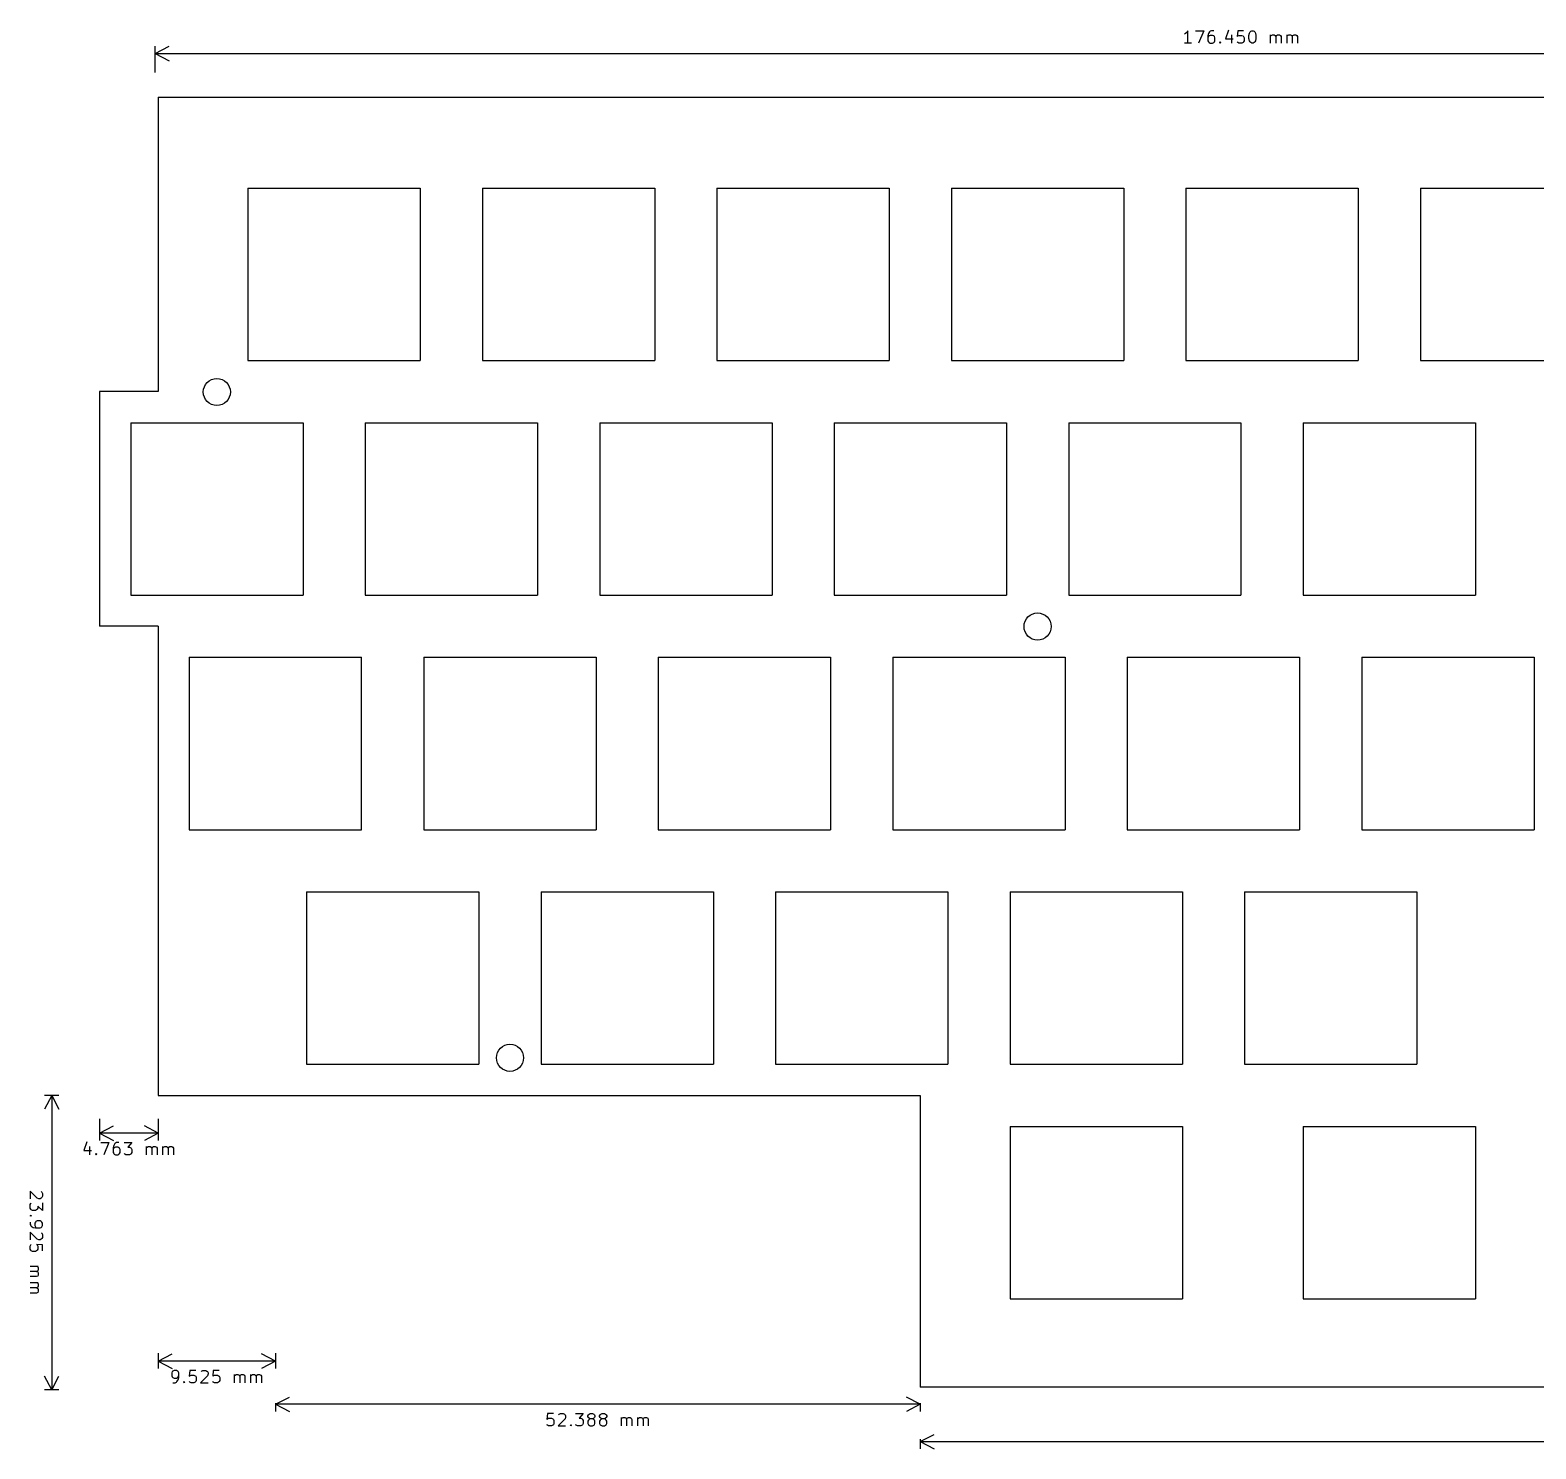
# Model space of a CAD drawing. Extents: x 41 to 232, y -125 to -9.
# Drawn here: x 40.9 to 163.2, y -124 to -8.8 of the extents above; entities that cross this region are included whole.
import ezdxf

# ---------------------------------------------------------------- set-up
doc = ezdxf.new("R2010")
doc.units = 0
doc.layers.add('BLACK', color=7, linetype='CONTINUOUS')

msp = doc.modelspace()

# ---------------------------------------------------------------- linework, layer by layer
at = {"layer": 'BLACK', "linetype": 'CONTINUOUS'}
for p, q in [((134.789, -9.07548), (134.693, -9.12309)), ((134.884, -8.98024), (134.789, -9.07548)), ((134.979, -8.83738), (134.884, -8.98024)), ((134.979, -9.83738), (134.979, -8.83738)), ((135.598, -8.83738), (136.265, -8.83738)), ((136.265, -8.83738), (135.836, -9.83738)), ((136.646, -9.07548), (136.598, -9.26595)), ((136.598, -9.26595), (136.598, -9.6469)), ((136.646, -9.31357), (136.598, -9.40881)), ((136.598, -9.6469), (136.646, -9.74214)), ((136.741, -8.93262), (136.646, -9.07548)), ((136.693, -9.26595), (136.646, -9.31357)), ((136.646, -9.74214), (136.693, -9.78976)), ((136.789, -9.21833), (136.693, -9.26595)), ((136.789, -8.885), (136.741, -8.93262)), ((136.884, -8.83738), (136.789, -8.885)), ((136.979, -9.21833), (136.789, -9.21833)), ((137.074, -8.83738), (136.884, -8.83738)), ((137.074, -9.26595), (136.979, -9.21833)), ((137.122, -9.31357), (137.074, -9.26595)), ((137.074, -9.78976), (137.122, -9.74214)), ((137.17, -9.40881), (137.122, -9.31357)), ((137.122, -9.74214), (137.17, -9.6469)), ((137.17, -9.6469), (137.17, -9.40881)), ((137.551, -9.78976), (137.598, -9.74214)), ((137.598, -9.74214), (137.646, -9.78976)), ((137.598, -9.74214), (137.598, -9.83738)), ((138.265, -8.78976), (138.027, -9.50405)), ((138.027, -9.50405), (138.646, -9.50405)), ((138.503, -9.17071), (138.503, -9.83738)), ((139.027, -8.83738), (138.979, -9.31357)), ((138.979, -9.31357), (139.027, -9.26595)), ((139.027, -9.78976), (138.979, -9.74214)), ((139.503, -8.83738), (139.027, -8.83738)), ((139.027, -9.26595), (139.122, -9.21833)), ((139.122, -9.21833), (139.36, -9.21833)), ((139.36, -9.21833), (139.455, -9.26595)), ((139.455, -9.26595), (139.503, -9.31357)), ((139.503, -9.74214), (139.455, -9.78976)), ((139.503, -9.31357), (139.551, -9.40881)), ((139.551, -9.6469), (139.503, -9.74214)), ((139.551, -9.40881), (139.551, -9.6469)), ((139.932, -9.21833), (139.979, -9.02786)), ((139.932, -9.45643), (139.932, -9.21833)), ((139.979, -9.6469), (139.932, -9.45643)), ((139.979, -9.02786), (140.027, -8.93262)), ((140.027, -9.74214), (139.979, -9.6469)), ((140.027, -8.93262), (140.074, -8.885)), ((140.074, -9.78976), (140.027, -9.74214)), ((140.074, -8.885), (140.17, -8.83738)), ((140.17, -8.83738), (140.265, -8.83738)), ((140.265, -8.83738), (140.36, -8.885)), ((140.36, -8.885), (140.408, -8.93262)), ((140.408, -9.74214), (140.36, -9.78976)), ((140.408, -8.93262), (140.455, -9.02786)), ((140.455, -9.6469), (140.408, -9.74214)), ((140.455, -9.02786), (140.503, -9.21833)), ((140.503, -9.45643), (140.455, -9.6469)), ((140.503, -9.21833), (140.503, -9.45643)), ((141.693, -9.83738), (141.693, -9.17071)), ((141.693, -9.26595), (141.741, -9.21833)), ((141.741, -9.21833), (141.836, -9.17071)), ((141.836, -9.17071), (141.979, -9.17071)), ((141.979, -9.17071), (142.074, -9.21833)), ((142.074, -9.21833), (142.122, -9.31357)), ((142.122, -9.31357), (142.17, -9.21833)), ((142.122, -9.31357), (142.122, -9.83738)), ((142.17, -9.21833), (142.265, -9.17071)), ((142.265, -9.17071), (142.408, -9.17071)), ((142.408, -9.17071), (142.503, -9.21833)), ((142.503, -9.21833), (142.551, -9.31357)), ((142.551, -9.31357), (142.551, -9.83738)), ((143.027, -9.83738), (143.027, -9.17071)), ((143.027, -9.26595), (143.074, -9.21833)), ((143.074, -9.21833), (143.17, -9.17071)), ((143.17, -9.17071), (143.312, -9.17071)), ((143.312, -9.17071), (143.408, -9.21833)), ((143.408, -9.21833), (143.455, -9.31357)), ((143.455, -9.31357), (143.503, -9.21833)), ((143.455, -9.31357), (143.455, -9.83738)), ((143.503, -9.21833), (143.598, -9.17071)), ((143.598, -9.17071), (143.741, -9.17071)), ((143.741, -9.17071), (143.836, -9.21833)), ((143.836, -9.21833), (143.884, -9.31357)), ((143.884, -9.31357), (143.884, -9.83738)), ((51.0875, -12.225), (51.0875, -10.0986)), ((51.0875, -10.685), (52.214, -10.0986)), ((51.0875, -10.685), (227.537, -10.685)), ((51.0875, -10.685), (52.214, -11.2714)), ((135.265, -9.83738), (134.693, -9.83738)), ((136.693, -9.78976), (136.789, -9.83738)), ((136.789, -9.83738), (136.979, -9.83738)), ((136.979, -9.83738), (137.074, -9.78976)), ((137.598, -9.83738), (137.551, -9.78976)), ((137.646, -9.78976), (137.598, -9.83738)), ((139.122, -9.83738), (139.027, -9.78976)), ((139.36, -9.83738), (139.122, -9.83738)), ((139.455, -9.78976), (139.36, -9.83738)), ((140.17, -9.83738), (140.074, -9.78976)), ((140.265, -9.83738), (140.17, -9.83738)), ((140.36, -9.78976), (140.265, -9.83738)), ((51.325, -14.225), (51.325, -38.15)), ((51.325, -14.225), (227.042, -14.225)), ((58.6125, -21.625), (72.6125, -21.625)), ((58.6125, -21.625), (58.6125, -35.625)), ((72.6125, -21.625), (72.6125, -35.625)), ((77.6625, -21.625), (91.6625, -21.625)), ((77.6625, -21.625), (77.6625, -35.625)), ((91.6625, -21.625), (91.6625, -35.625)), ((96.712, -21.625), (110.712, -21.625)), ((96.712, -21.625), (96.712, -35.625)), ((110.712, -21.625), (110.712, -35.625)), ((115.762, -21.625), (129.762, -21.625)), ((115.762, -21.625), (115.762, -35.625)), ((129.762, -21.625), (129.762, -35.625)), ((134.812, -21.625), (148.812, -21.625)), ((134.812, -21.625), (134.812, -35.625)), ((148.812, -21.625), (148.812, -35.625)), ((153.862, -21.625), (153.862, -35.625)), ((153.862, -21.625), (167.862, -21.625)), ((58.6125, -35.625), (72.6125, -35.625)), ((77.6625, -35.625), (91.6625, -35.625)), ((96.712, -35.625), (110.712, -35.625)), ((115.762, -35.625), (129.762, -35.625)), ((134.812, -35.625), (148.812, -35.625)), ((153.862, -35.625), (167.862, -35.625)), ((46.5625, -38.15), (46.5625, -57.2)), ((51.325, -38.15), (46.5625, -38.15)), ((49.0875, -40.675), (63.0875, -40.675)), ((49.0875, -40.675), (49.0875, -54.675)), ((63.0875, -40.675), (63.0875, -54.675)), ((68.1375, -40.675), (82.1375, -40.675)), ((68.1375, -40.675), (68.1375, -54.675)), ((82.1375, -40.675), (82.1375, -54.675)), ((87.1875, -40.675), (87.1875, -54.675)), ((87.1875, -40.675), (101.188, -40.675)), ((101.188, -40.675), (101.188, -54.675)), ((106.238, -40.675), (106.238, -54.675)), ((106.238, -40.675), (120.238, -40.675)), ((120.238, -40.675), (120.238, -54.675)), ((125.288, -40.675), (125.288, -54.675)), ((125.288, -40.675), (139.288, -40.675)), ((139.288, -40.675), (139.288, -54.675)), ((144.338, -40.675), (144.338, -54.675)), ((144.338, -40.675), (158.338, -40.675)), ((158.338, -40.675), (158.338, -54.675)), ((49.0875, -54.675), (63.0875, -54.675)), ((68.1375, -54.675), (82.1375, -54.675)), ((87.1875, -54.675), (101.188, -54.675)), ((106.238, -54.675), (120.238, -54.675)), ((125.288, -54.675), (139.288, -54.675)), ((144.338, -54.675), (158.338, -54.675)), ((51.325, -57.2), (46.5625, -57.2)), ((51.325, -57.2), (51.325, -95.3)), ((53.85, -59.725), (67.85, -59.725)), ((53.85, -59.725), (53.85, -73.725)), ((67.85, -73.725), (67.85, -59.725)), ((72.9, -59.725), (72.9, -73.725)), ((72.9, -59.725), (86.9, -59.725)), ((86.9, -59.725), (86.9, -73.725)), ((91.95, -59.725), (91.95, -73.725)), ((91.95, -59.725), (105.95, -59.725)), ((105.95, -59.725), (105.95, -73.725)), ((111, -59.725), (111, -73.725)), ((111, -59.725), (125, -59.725)), ((125, -59.725), (125, -73.725)), ((130.05, -59.725), (130.05, -73.725)), ((130.05, -59.725), (144.05, -59.725)), ((144.05, -59.725), (144.05, -73.725)), ((149.1, -59.725), (149.1, -73.725)), ((149.1, -59.725), (163.1, -59.725)), ((163.1, -59.725), (163.1, -73.725)), ((53.85, -73.725), (67.85, -73.725)), ((72.9, -73.725), (86.9, -73.725)), ((91.95, -73.725), (105.95, -73.725)), ((111, -73.725), (125, -73.725)), ((130.05, -73.725), (144.05, -73.725)), ((149.1, -73.725), (163.1, -73.725)), ((63.375, -78.775), (77.375, -78.775)), ((63.375, -78.775), (63.375, -92.775)), ((77.375, -78.775), (77.375, -92.775)), ((82.425, -78.775), (96.425, -78.775)), ((82.425, -78.775), (82.425, -92.775)), ((96.425, -78.775), (96.425, -92.775)), ((101.475, -78.775), (115.475, -78.775)), ((101.475, -78.775), (101.475, -92.775)), ((115.475, -78.775), (115.475, -92.775)), ((120.525, -78.775), (134.525, -78.775)), ((120.525, -78.775), (120.525, -92.775)), ((134.525, -78.775), (134.525, -92.775)), ((139.575, -78.775), (153.575, -78.775)), ((139.575, -78.775), (139.575, -92.775)), ((153.575, -78.775), (153.575, -92.775)), ((63.375, -92.775), (77.375, -92.775)), ((82.425, -92.775), (96.425, -92.775)), ((101.475, -92.775), (115.475, -92.775)), ((120.525, -92.775), (134.525, -92.775)), ((139.575, -92.775), (153.575, -92.775)), ((43.2375, -95.3), (42.0836, -95.3)), ((42.67, -95.3), (42.0836, -96.4265)), ((42.67, -95.3), (42.67, -119.225)), ((42.67, -95.3), (43.2564, -96.4265)), ((51.325, -95.3), (113.237, -95.3)), ((113.237, -95.3), (113.237, -119)), ((46.5625, -97.2), (46.5625, -98.9564)), ((46.5625, -98.37), (47.689, -97.7836)), ((51.325, -98.37), (50.1985, -97.7836)), ((51.325, -97.2), (51.325, -98.9564)), ((120.525, -97.825), (134.525, -97.825)), ((120.525, -97.825), (120.525, -111.825)), ((134.525, -97.825), (134.525, -111.825)), ((144.338, -97.825), (158.338, -97.825)), ((144.338, -97.825), (144.338, -111.825)), ((158.338, -97.825), (158.338, -111.825)), ((45.5152, -99.0748), (45.2771, -99.789)), ((51.325, -98.37), (46.5625, -98.37)), ((46.5625, -98.37), (47.689, -98.9564)), ((51.325, -98.37), (50.1985, -98.9564)), ((45.2771, -99.789), (45.8961, -99.789)), ((45.7533, -99.4557), (45.7533, -100.122)), ((46.2295, -100.075), (46.2771, -100.027)), ((46.2771, -100.122), (46.2295, -100.075)), ((46.2771, -100.027), (46.3247, -100.075)), ((46.2771, -100.027), (46.2771, -100.122)), ((46.3247, -100.075), (46.2771, -100.122)), ((46.658, -99.1224), (47.3247, -99.1224)), ((47.3247, -99.1224), (46.8961, -100.122)), ((47.7057, -99.3605), (47.658, -99.551)), ((47.658, -99.551), (47.658, -99.9319)), ((47.7057, -99.5986), (47.658, -99.6938)), ((47.658, -99.9319), (47.7057, -100.027)), ((47.8009, -99.2176), (47.7057, -99.3605)), ((47.7533, -99.551), (47.7057, -99.5986)), ((47.7057, -100.027), (47.7533, -100.075)), ((47.8485, -99.5033), (47.7533, -99.551)), ((47.7533, -100.075), (47.8485, -100.122)), ((47.8485, -99.17), (47.8009, -99.2176)), ((47.9437, -99.1224), (47.8485, -99.17)), ((48.039, -99.5033), (47.8485, -99.5033)), ((47.8485, -100.122), (48.039, -100.122)), ((48.1342, -99.1224), (47.9437, -99.1224)), ((48.1342, -99.551), (48.039, -99.5033)), ((48.039, -100.122), (48.1342, -100.075)), ((48.1818, -99.5986), (48.1342, -99.551)), ((48.1342, -100.075), (48.1818, -100.027)), ((48.2295, -99.6938), (48.1818, -99.5986)), ((48.1818, -100.027), (48.2295, -99.9319)), ((48.2295, -99.9319), (48.2295, -99.6938)), ((48.5628, -99.1224), (49.1818, -99.1224)), ((48.6104, -100.075), (48.5628, -100.027)), ((48.7057, -100.122), (48.6104, -100.075)), ((48.9914, -100.122), (48.7057, -100.122)), ((49.1818, -99.1224), (48.8485, -99.5033)), ((48.8485, -99.5033), (48.9914, -99.5033)), ((48.9914, -99.5033), (49.0866, -99.551)), ((49.0866, -100.075), (48.9914, -100.122)), ((49.0866, -99.551), (49.1342, -99.5986)), ((49.1342, -100.027), (49.0866, -100.075)), ((49.1342, -99.5986), (49.1818, -99.6938)), ((49.1818, -99.9319), (49.1342, -100.027)), ((49.1818, -99.6938), (49.1818, -99.9319)), ((50.3723, -100.122), (50.3723, -99.4557)), ((50.3723, -99.551), (50.4199, -99.5033)), ((50.4199, -99.5033), (50.5152, -99.4557)), ((50.5152, -99.4557), (50.658, -99.4557)), ((50.658, -99.4557), (50.7533, -99.5033)), ((50.7533, -99.5033), (50.8009, -99.5986)), ((50.8009, -99.5986), (50.8485, -99.5033)), ((50.8009, -99.5986), (50.8009, -100.122)), ((50.8485, -99.5033), (50.9437, -99.4557)), ((50.9437, -99.4557), (51.0866, -99.4557)), ((51.0866, -99.4557), (51.1818, -99.5033)), ((51.1818, -99.5033), (51.2295, -99.5986)), ((51.2295, -99.5986), (51.2295, -100.122)), ((51.7057, -100.122), (51.7057, -99.4557)), ((51.7057, -99.551), (51.7533, -99.5033)), ((51.7533, -99.5033), (51.8485, -99.4557)), ((51.8485, -99.4557), (51.9914, -99.4557)), ((51.9914, -99.4557), (52.0866, -99.5033)), ((52.0866, -99.5033), (52.1342, -99.5986)), ((52.1342, -99.5986), (52.1818, -99.5033)), ((52.1342, -99.5986), (52.1342, -100.122)), ((52.1818, -99.5033), (52.2771, -99.4557)), ((52.2771, -99.4557), (52.4199, -99.4557)), ((52.4199, -99.4557), (52.5152, -99.5033)), ((52.5152, -99.5033), (52.5628, -99.5986)), ((52.5628, -99.5986), (52.5628, -100.122)), ((41.489, -103.643), (40.9176, -103.072)), ((40.9176, -103.072), (40.9176, -103.691)), ((41.6319, -103.691), (41.489, -103.643)), ((41.7271, -103.691), (41.6319, -103.691)), ((41.8224, -103.643), (41.7271, -103.691)), ((41.8224, -103.12), (41.87, -103.167)), ((41.87, -103.596), (41.8224, -103.643)), ((41.87, -103.167), (41.9176, -103.262)), ((41.9176, -103.501), (41.87, -103.596)), ((41.9176, -103.262), (41.9176, -103.501)), ((40.9176, -104.167), (40.9652, -104.072)), ((40.9176, -104.453), (40.9176, -104.167)), ((40.9652, -104.548), (40.9176, -104.453)), ((40.9176, -105.072), (40.9652, -105.024)), ((40.9652, -105.12), (40.9176, -105.072)), ((41.0129, -105.072), (40.9176, -105.072)), ((40.9652, -104.072), (41.0129, -104.024)), ((41.0129, -104.596), (40.9652, -104.548)), ((40.9652, -105.024), (41.0129, -105.072)), ((41.0129, -105.072), (40.9652, -105.12)), ((41.1081, -104.643), (41.0129, -104.596)), ((41.3462, -104.643), (41.1081, -104.643)), ((41.4414, -104.596), (41.3462, -104.643)), ((41.489, -104.548), (41.4414, -104.596)), ((41.5367, -104.453), (41.489, -104.548)), ((41.9176, -104.643), (41.5367, -104.31)), ((41.5367, -104.31), (41.5367, -104.453)), ((41.9176, -104.024), (41.9176, -104.643)), ((40.9176, -105.596), (40.9176, -105.786)), ((40.9176, -105.786), (40.9652, -105.882)), ((41.489, -106.977), (40.9176, -106.405)), ((40.9176, -106.405), (40.9176, -107.024)), ((40.9652, -105.882), (41.0129, -105.929)), ((41.0129, -105.929), (41.1557, -106.024)), ((41.1557, -106.024), (41.3462, -106.072)), ((41.3462, -105.596), (41.2986, -105.691)), ((41.2986, -105.691), (41.2986, -105.882)), ((41.2986, -105.882), (41.3462, -105.977)), ((41.3938, -105.548), (41.3462, -105.596)), ((41.3462, -105.977), (41.3938, -106.024)), ((41.3462, -106.072), (41.7271, -106.072)), ((41.489, -105.501), (41.3938, -105.548)), ((41.3938, -106.024), (41.489, -106.072)), ((41.7271, -105.501), (41.489, -105.501)), ((41.8224, -105.548), (41.7271, -105.501)), ((41.7271, -106.072), (41.8224, -106.024)), ((41.87, -105.596), (41.8224, -105.548)), ((41.8224, -106.024), (41.87, -105.977)), ((41.9176, -105.691), (41.87, -105.596)), ((41.87, -105.977), (41.9176, -105.882)), ((41.9176, -105.882), (41.9176, -105.691)), ((40.9176, -107.548), (40.9652, -107.453)), ((40.9176, -107.786), (40.9176, -107.548)), ((40.9652, -107.453), (41.0129, -107.405)), ((41.9176, -107.453), (41.4414, -107.405)), ((41.4414, -107.405), (41.489, -107.453)), ((41.6319, -107.024), (41.489, -106.977)), ((41.489, -107.453), (41.5367, -107.548)), ((41.5367, -107.548), (41.5367, -107.786)), ((41.7271, -107.024), (41.6319, -107.024)), ((41.8224, -106.977), (41.7271, -107.024)), ((41.8224, -106.453), (41.87, -106.501)), ((41.87, -106.929), (41.8224, -106.977)), ((41.87, -106.501), (41.9176, -106.596)), ((41.9176, -106.834), (41.87, -106.929)), ((41.9176, -106.596), (41.9176, -106.834)), ((41.9176, -107.929), (41.9176, -107.453)), ((40.9652, -107.882), (40.9176, -107.786)), ((41.0129, -107.929), (40.9652, -107.882)), ((41.1081, -107.977), (41.0129, -107.929)), ((41.3462, -107.977), (41.1081, -107.977)), ((41.4414, -107.929), (41.3462, -107.977)), ((41.489, -107.882), (41.4414, -107.929)), ((41.5367, -107.786), (41.489, -107.882)), ((40.9176, -109.167), (41.5843, -109.167)), ((41.4414, -109.596), (40.9176, -109.596)), ((41.4414, -110.024), (40.9176, -110.024)), ((41.5367, -109.548), (41.4414, -109.596)), ((41.4414, -109.596), (41.5367, -109.643)), ((41.5367, -109.977), (41.4414, -110.024)), ((41.489, -109.167), (41.5367, -109.215)), ((41.5367, -109.215), (41.5843, -109.31)), ((41.5843, -109.453), (41.5367, -109.548)), ((41.5367, -109.643), (41.5843, -109.739)), ((41.5843, -109.882), (41.5367, -109.977)), ((41.5843, -109.31), (41.5843, -109.453)), ((41.5843, -109.739), (41.5843, -109.882)), ((40.9176, -110.501), (41.5843, -110.501)), ((41.4414, -110.929), (40.9176, -110.929)), ((41.5367, -110.882), (41.4414, -110.929)), ((41.4414, -110.929), (41.5367, -110.977)), ((41.5367, -111.31), (41.4414, -111.358)), ((41.489, -110.501), (41.5367, -110.548)), ((41.5367, -110.548), (41.5843, -110.643)), ((41.5843, -110.786), (41.5367, -110.882)), ((41.5367, -110.977), (41.5843, -111.072)), ((41.5843, -111.215), (41.5367, -111.31)), ((41.5843, -110.643), (41.5843, -110.786)), ((41.5843, -111.072), (41.5843, -111.215)), ((41.4414, -111.358), (40.9176, -111.358)), ((120.525, -111.825), (134.525, -111.825)), ((144.338, -111.825), (158.338, -111.825)), ((51.325, -116.25), (51.325, -117.476)), ((51.325, -116.89), (52.4515, -116.304)), ((60.85, -116.89), (51.325, -116.89)), ((51.325, -116.89), (52.4515, -117.476)), ((60.85, -116.89), (59.7235, -116.304)), ((60.85, -116.89), (59.7235, -117.476)), ((60.85, -116.25), (60.85, -117.476)), ((42.67, -119.225), (42.0836, -118.098)), ((42.67, -119.225), (43.2564, -118.098)), ((52.4685, -117.738), (52.4208, -117.833)), ((52.4208, -117.833), (52.4208, -118.071)), ((52.4208, -118.071), (52.4685, -118.166)), ((52.5161, -117.69), (52.4685, -117.738)), ((52.4685, -118.166), (52.5161, -118.214)), ((52.6113, -117.642), (52.5161, -117.69)), ((52.5161, -118.214), (52.6113, -118.261)), ((52.5161, -118.642), (52.7065, -118.642)), ((52.8018, -117.642), (52.6113, -117.642)), ((52.6113, -118.261), (52.8018, -118.261)), ((52.7065, -118.642), (52.8018, -118.595)), ((52.897, -117.69), (52.8018, -117.642)), ((52.8018, -118.261), (52.897, -118.214)), ((52.8018, -118.595), (52.8494, -118.547)), ((52.8494, -118.547), (52.9446, -118.404)), ((52.9446, -117.738), (52.897, -117.69)), ((52.897, -118.214), (52.9446, -118.166)), ((52.9923, -117.833), (52.9446, -117.738)), ((52.9446, -118.166), (52.9923, -118.071)), ((52.9446, -118.404), (52.9923, -118.214)), ((52.9923, -118.214), (52.9923, -117.833)), ((53.3732, -118.595), (53.4208, -118.547)), ((53.4208, -118.642), (53.3732, -118.595)), ((53.4208, -118.547), (53.4685, -118.595)), ((53.4208, -118.547), (53.4208, -118.642)), ((53.4685, -118.595), (53.4208, -118.642)), ((53.897, -117.642), (53.8494, -118.119)), ((53.8494, -118.119), (53.897, -118.071)), ((53.897, -118.595), (53.8494, -118.547)), ((54.3732, -117.642), (53.897, -117.642)), ((53.897, -118.071), (53.9923, -118.023)), ((53.9923, -118.642), (53.897, -118.595)), ((53.9923, -118.023), (54.2304, -118.023)), ((54.2304, -118.642), (53.9923, -118.642)), ((54.2304, -118.023), (54.3256, -118.071)), ((54.3256, -118.595), (54.2304, -118.642)), ((54.3256, -118.071), (54.3732, -118.119)), ((54.3732, -118.547), (54.3256, -118.595)), ((54.3732, -118.119), (54.4208, -118.214)), ((54.4208, -118.452), (54.3732, -118.547)), ((54.4208, -118.214), (54.4208, -118.452)), ((55.3256, -118.071), (54.7542, -118.642)), ((54.7542, -118.642), (55.3732, -118.642)), ((54.8018, -117.738), (54.8494, -117.69)), ((54.8494, -117.69), (54.9446, -117.642)), ((54.9446, -117.642), (55.1827, -117.642)), ((55.1827, -117.642), (55.278, -117.69)), ((55.278, -117.69), (55.3256, -117.738)), ((55.3256, -117.738), (55.3732, -117.833)), ((55.3732, -117.928), (55.3256, -118.071)), ((55.3732, -117.833), (55.3732, -117.928)), ((55.8018, -117.642), (55.7542, -118.119)), ((55.7542, -118.119), (55.8018, -118.071)), ((55.8018, -118.595), (55.7542, -118.547)), ((56.278, -117.642), (55.8018, -117.642)), ((55.8018, -118.071), (55.897, -118.023)), ((55.897, -118.642), (55.8018, -118.595)), ((55.897, -118.023), (56.1351, -118.023)), ((56.1351, -118.642), (55.897, -118.642)), ((56.1351, -118.023), (56.2304, -118.071)), ((56.2304, -118.595), (56.1351, -118.642)), ((56.2304, -118.071), (56.278, -118.119)), ((56.278, -118.547), (56.2304, -118.595)), ((56.278, -118.119), (56.3256, -118.214)), ((56.3256, -118.452), (56.278, -118.547)), ((56.3256, -118.214), (56.3256, -118.452)), ((57.5161, -118.642), (57.5161, -117.976)), ((57.5161, -118.071), (57.5637, -118.023)), ((57.5637, -118.023), (57.6589, -117.976)), ((57.6589, -117.976), (57.8018, -117.976)), ((57.8018, -117.976), (57.897, -118.023)), ((57.897, -118.023), (57.9446, -118.119)), ((57.9446, -118.119), (57.9923, -118.023)), ((57.9446, -118.119), (57.9446, -118.642)), ((57.9923, -118.023), (58.0875, -117.976)), ((58.0875, -117.976), (58.2304, -117.976)), ((58.2304, -117.976), (58.3256, -118.023)), ((58.3256, -118.023), (58.3732, -118.119)), ((58.3732, -118.119), (58.3732, -118.642)), ((58.8494, -118.642), (58.8494, -117.976)), ((58.8494, -118.071), (58.897, -118.023)), ((58.897, -118.023), (58.9923, -117.976)), ((58.9923, -117.976), (59.1351, -117.976)), ((59.1351, -117.976), (59.2304, -118.023)), ((59.2304, -118.023), (59.278, -118.119)), ((59.278, -118.119), (59.3256, -118.023)), ((59.278, -118.119), (59.278, -118.642)), ((59.3256, -118.023), (59.4208, -117.976)), ((59.4208, -117.976), (59.5637, -117.976)), ((59.5637, -117.976), (59.6589, -118.023)), ((59.6589, -118.023), (59.7065, -118.119)), ((59.7065, -118.119), (59.7065, -118.642)), ((43.2375, -119.225), (42.0836, -119.225)), ((60.85, -120.39), (61.9765, -119.804)), ((113.237, -120.39), (112.111, -119.804)), ((227.537, -119), (113.237, -119)), ((60.85, -120.3), (60.85, -120.976)), ((113.237, -120.39), (60.85, -120.39)), ((60.85, -120.39), (61.9765, -120.976)), ((113.237, -120.39), (112.111, -120.976)), ((113.237, -120.3), (113.237, -120.976)), ((82.9485, -121.142), (82.9009, -121.619)), ((82.9009, -121.619), (82.9485, -121.571)), ((82.9485, -122.095), (82.9009, -122.047)), ((83.4247, -121.142), (82.9485, -121.142)), ((82.9485, -121.571), (83.0438, -121.523)), ((83.0438, -122.142), (82.9485, -122.095)), ((83.0438, -121.523), (83.2818, -121.523)), ((83.2818, -122.142), (83.0438, -122.142)), ((83.2818, -121.523), (83.3771, -121.571)), ((83.3771, -122.095), (83.2818, -122.142)), ((83.3771, -121.571), (83.4247, -121.619)), ((83.4247, -122.047), (83.3771, -122.095)), ((83.4247, -121.619), (83.4723, -121.714)), ((83.4723, -121.952), (83.4247, -122.047)), ((83.4723, -121.714), (83.4723, -121.952)), ((84.3771, -121.571), (83.8057, -122.142)), ((83.8057, -122.142), (84.4247, -122.142)), ((83.8533, -121.238), (83.9009, -121.19)), ((83.9009, -121.19), (83.9961, -121.142)), ((83.9961, -121.142), (84.2342, -121.142)), ((84.2342, -121.142), (84.3295, -121.19)), ((84.3295, -121.19), (84.3771, -121.238)), ((84.3771, -121.238), (84.4247, -121.333)), ((84.4247, -121.428), (84.3771, -121.571)), ((84.4247, -121.333), (84.4247, -121.428)), ((84.8057, -122.095), (84.8533, -122.047)), ((84.8533, -122.142), (84.8057, -122.095)), ((84.8533, -122.047), (84.9009, -122.095)), ((84.8533, -122.047), (84.8533, -122.142)), ((84.9009, -122.095), (84.8533, -122.142)), ((85.2342, -121.142), (85.8533, -121.142)), ((85.2818, -122.095), (85.2342, -122.047)), ((85.3771, -122.142), (85.2818, -122.095)), ((85.6628, -122.142), (85.3771, -122.142)), ((85.8533, -121.142), (85.5199, -121.523)), ((85.5199, -121.523), (85.6628, -121.523)), ((85.6628, -121.523), (85.758, -121.571)), ((85.758, -122.095), (85.6628, -122.142)), ((85.758, -121.571), (85.8057, -121.619)), ((85.8057, -122.047), (85.758, -122.095)), ((85.8057, -121.619), (85.8533, -121.714)), ((85.8533, -121.952), (85.8057, -122.047)), ((85.8533, -121.714), (85.8533, -121.952)), ((86.2342, -121.333), (86.2818, -121.238)), ((86.2342, -121.38), (86.2342, -121.333)), ((86.2818, -121.476), (86.2342, -121.38)), ((86.2818, -121.666), (86.2342, -121.761)), ((86.2342, -121.761), (86.2342, -121.952)), ((86.2342, -121.952), (86.2818, -122.047)), ((86.2818, -121.238), (86.3295, -121.19)), ((86.3295, -121.523), (86.2818, -121.476)), ((86.3295, -121.619), (86.2818, -121.666)), ((86.2818, -122.047), (86.3295, -122.095)), ((86.3295, -121.19), (86.4247, -121.142)), ((86.4247, -121.571), (86.3295, -121.523)), ((86.4247, -121.571), (86.3295, -121.619)), ((86.3295, -122.095), (86.4247, -122.142)), ((86.4247, -121.142), (86.6152, -121.142)), ((86.6152, -121.571), (86.4247, -121.571)), ((86.4247, -122.142), (86.6152, -122.142)), ((86.6152, -121.142), (86.7104, -121.19)), ((86.7104, -121.523), (86.6152, -121.571)), ((86.7104, -121.619), (86.6152, -121.571)), ((86.6152, -122.142), (86.7104, -122.095)), ((86.7104, -121.19), (86.758, -121.238)), ((86.758, -121.476), (86.7104, -121.523)), ((86.758, -121.666), (86.7104, -121.619)), ((86.7104, -122.095), (86.758, -122.047)), ((86.758, -121.238), (86.8057, -121.333)), ((86.8057, -121.38), (86.758, -121.476)), ((86.8057, -121.761), (86.758, -121.666)), ((86.758, -122.047), (86.8057, -121.952)), ((86.8057, -121.333), (86.8057, -121.38)), ((86.8057, -121.952), (86.8057, -121.761)), ((87.1866, -121.333), (87.2342, -121.238)), ((87.1866, -121.38), (87.1866, -121.333)), ((87.2342, -121.476), (87.1866, -121.38)), ((87.2342, -121.666), (87.1866, -121.761)), ((87.1866, -121.761), (87.1866, -121.952)), ((87.1866, -121.952), (87.2342, -122.047)), ((87.2342, -121.238), (87.2818, -121.19)), ((87.2818, -121.523), (87.2342, -121.476)), ((87.2818, -121.619), (87.2342, -121.666)), ((87.2342, -122.047), (87.2818, -122.095)), ((87.2818, -121.19), (87.3771, -121.142)), ((87.3771, -121.571), (87.2818, -121.523)), ((87.3771, -121.571), (87.2818, -121.619)), ((87.2818, -122.095), (87.3771, -122.142)), ((87.3771, -121.142), (87.5676, -121.142)), ((87.5676, -121.571), (87.3771, -121.571)), ((87.3771, -122.142), (87.5676, -122.142)), ((87.5676, -121.142), (87.6628, -121.19)), ((87.6628, -121.523), (87.5676, -121.571)), ((87.6628, -121.619), (87.5676, -121.571)), ((87.5676, -122.142), (87.6628, -122.095)), ((87.6628, -121.19), (87.7104, -121.238)), ((87.7104, -121.476), (87.6628, -121.523)), ((87.7104, -121.666), (87.6628, -121.619)), ((87.6628, -122.095), (87.7104, -122.047)), ((87.7104, -121.238), (87.758, -121.333)), ((87.758, -121.38), (87.7104, -121.476)), ((87.758, -121.761), (87.7104, -121.666)), ((87.7104, -122.047), (87.758, -121.952)), ((87.758, -121.333), (87.758, -121.38)), ((87.758, -121.952), (87.758, -121.761)), ((88.9485, -122.142), (88.9485, -121.476)), ((88.9485, -121.571), (88.9961, -121.523)), ((88.9961, -121.523), (89.0914, -121.476)), ((89.0914, -121.476), (89.2342, -121.476)), ((89.2342, -121.476), (89.3295, -121.523)), ((89.3295, -121.523), (89.3771, -121.619)), ((89.3771, -121.619), (89.4247, -121.523)), ((89.3771, -121.619), (89.3771, -122.142)), ((89.4247, -121.523), (89.5199, -121.476)), ((89.5199, -121.476), (89.6628, -121.476)), ((89.6628, -121.476), (89.758, -121.523)), ((89.758, -121.523), (89.8057, -121.619)), ((89.8057, -121.619), (89.8057, -122.142)), ((90.2818, -122.142), (90.2818, -121.476)), ((90.2818, -121.571), (90.3295, -121.523)), ((90.3295, -121.523), (90.4247, -121.476)), ((90.4247, -121.476), (90.5676, -121.476)), ((90.5676, -121.476), (90.6628, -121.523)), ((90.6628, -121.523), (90.7104, -121.619)), ((90.7104, -121.619), (90.758, -121.523)), ((90.7104, -121.619), (90.7104, -122.142)), ((90.758, -121.523), (90.8533, -121.476)), ((90.8533, -121.476), (90.9961, -121.476)), ((90.9961, -121.476), (91.0914, -121.523)), ((91.0914, -121.523), (91.139, -121.619)), ((91.139, -121.619), (91.139, -122.142)), ((113.237, -123.425), (114.364, -122.839)), ((113.237, -123.225), (113.237, -124.011)), ((113.237, -123.425), (227.537, -123.425)), ((113.237, -123.425), (114.364, -124.011))]:
    msp.add_line(p, q, dxfattribs=at)
at = {"layer": 'BLACK'}
for centre in [(56.0875, -38.175), (122.762, -57.225), (79.9, -92.25)]:
    msp.add_circle(centre, 1.1, dxfattribs=at)

doc.saveas('drawing.dxf')
